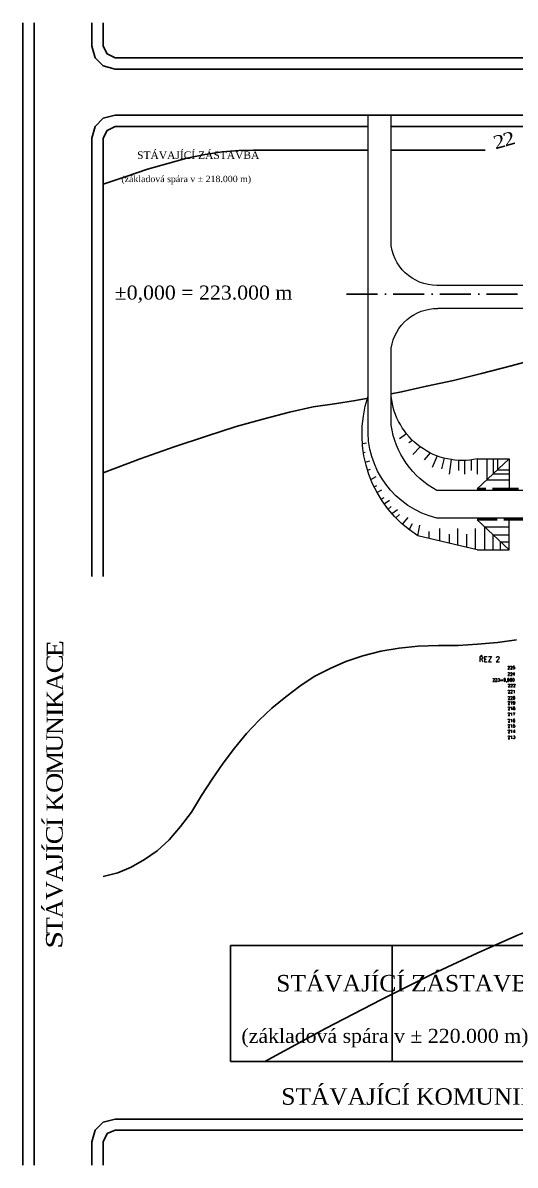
# Model space of a CAD drawing. Header units: millimetres. Extents: x -3518363 to 3223740, y -1530229 to 774657.
# Drawn here: x 190059 to 275497, y -1094644 to -896481 of the extents above; entities that cross this region are included whole.
import ezdxf

# ---------------------------------------------------------------- set-up
doc = ezdxf.new("R2010")
doc.units = ezdxf.units.MM
doc.header["$LTSCALE"] = 15
doc.header["$MEASUREMENT"] = 0
doc.linetypes.add('ACAD_ISO02W100', pattern=[15, 12, -3])
doc.linetypes.add('ACAD_ISO10W100', pattern=[18, 12, -3, 0, -3])
doc.layers.get('0').update_dxf_attribs({"linetype": 'CONTINUOUS'})
for name, color, linetype, lineweight in [('cesty', 7, 'CONTINUOUS', 15), ('pažení', 220, 'ACAD_ISO02W100', 30), ('texty', 255, 'CONTINUOUS', 15)]:
    doc.layers.add(name, color=color, linetype=linetype, lineweight=lineweight)
doc.layers.add('svahovaní', color=7, linetype='CONTINUOUS', lineweight=15, true_color=0xe3331c)
doc.layers.add('ŘEZ čerch', color=10, linetype='ACAD_ISO10W100')
doc.styles.add('romans', font='romans.shx')
doc.styles.add('TIMESNEWROMAN', font='times.ttf')

msp = doc.modelspace()

# ---------------------------------------------------------------- linework, layer by layer
for p, q in [((206107.585, -912503.744), (354402.304, -912503.744)), ((206107.585, -914484.091), (249981.185, -914484.091)), ((253981.185, -914484.091), (328981.185, -914484.091)), ((268115.664, -918547.656), (270301.767, -918547.656)), ((206107.585, -1086645.872), (354402.304, -1086645.872)), ((206107.585, -1088600.501), (354402.304, -1088600.501))]:
    msp.add_line(p, q)
at = {"elevation": 0}
for points in [[(190059.04, -896480.916), (190059.04, -992540.702), (190161.918, -992540.702)], [(192039.387, -896480.916), (192039.387, -992540.702), (192142.265, -992540.702)], [(202044.014, -896480.916), (202044.014, -900544.482), (202584.106, -902524.829), (204024.361, -903939.359), (206107.585, -904505.176), (354299.433, -904505.176), (356279.78, -903939.359), (357720.041, -902524.829), (358260.127, -900544.482), (358260.127, -896480.916), (358363.011, -896480.916)], [(204024.361, -896480.916), (204024.361, -900544.482), (204667.331, -901856.14), (206107.585, -902524.829), (354299.433, -902524.829), (355611.092, -901856.14), (356279.78, -900544.482), (356279.78, -896480.916), (356382.664, -896480.916)], [(206107.585, -912503.744), (204024.361, -913043.843), (202584.106, -914484.091), (202044.014, -916464.438), (202146.885, -916464.438)], [(206107.585, -914484.091), (204667.331, -915152.779), (204024.361, -916464.438), (204127.238, -916464.438)], [(202044.014, -992540.702), (202044.014, -916464.438), (202146.885, -916464.438)], [(204024.361, -992540.702), (204024.361, -916464.438), (204127.238, -916464.438)], [(204024.361, -924462.98), (207985.061, -923151.321), (211714.289, -921839.662), (215237.768, -920862.361), (218529.774, -919962.186), (221718.909, -919319.216), (224676.571, -918882.014), (227531.362, -918650.527), (230077.526, -918547.656), (249981.185, -918547.656)], [(253981.185, -918547.656), (268218.536, -918547.656)], [(274828.278, -955994.253), (280203.503, -954554.006), (292521.46, -948110.689)], [(253981.185, -960831.197), (255796.347, -960495.047), (260091.392, -959492.028), (264823.645, -958514.7), (269658.796, -957305.912), (274828.278, -955994.253), (274931.149, -955994.253)], [(204024.361, -974537.528), (210402.63, -972119.965), (216317.954, -970036.734), (221924.658, -968159.258), (227094.14, -966513.268), (231929.278, -965201.609), (236327.2, -963992.821), (240416.49, -963118.365), (244145.718, -962578.265), (247772.074, -962012.474), (249981.185, -961585.382)], [(190059.04, -1094644.427), (190059.04, -992540.702), (190161.918, -992540.702)], [(192039.387, -1094644.427), (192039.387, -992540.702), (192142.265, -992540.702)], [(204024.361, -1044595.597), (206544.807, -1043926.909), (208859.498, -1042949.594), (211174.19, -1041612.218), (213360.292, -1040094.803), (215443.517, -1038217.327), (217423.864, -1035902.636), (219301.34, -1033382.203), (221050.221, -1030527.399), (222927.69, -1027672.621), (224805.166, -1024920.702), (226785.513, -1022297.384), (228868.738, -1019776.937), (231054.841, -1017462.246), (233266.661, -1015379.028), (235684.23, -1013398.668), (238101.799, -1011546.923), (240622.245, -1009900.907), (243374.158, -1008460.659), (246126.071, -1007251.871), (249083.733, -1006274.556), (252169.99, -1005502.984), (255359.125, -1004962.898), (258651.138, -1004628.553), (262174.617, -1004499.965), (265595.218, -1004499.965), (268990.108, -1004294.209), (272410.703, -1003959.865), (275702.709, -1003522.637)], [(232057.873, -1076641.252), (242602.592, -1070931.671), (252272.868, -1065890.778), (261068.706, -1061492.868), (268887.224, -1057866.518), (275805.58, -1054805.972), (281849.519, -1052388.397), (286916.129, -1050613.805), (291211.155, -1049636.49), (294837.518, -1048864.931), (298335.279, -1047990.487), (301755.887, -1047218.915), (304945.022, -1046344.484), (308031.273, -1045470.041), (310886.063, -1044467.008), (313637.97, -1043592.565), (313740.841, -1043592.565)], [(226116.825, -1076641.252), (226116.825, -1056554.859), (284164.197, -1056554.859), (284164.197, -1076641.252), (254150.344, -1076641.252), (254150.344, -1056554.859), (254150.344, -1076641.252), (226116.825, -1076641.252), (226219.703, -1076641.252)], [(206107.585, -1086645.872), (204024.361, -1087185.965), (202584.106, -1088600.501), (202044.014, -1090580.855), (202146.885, -1090580.855)], [(206107.585, -1088600.501), (204667.331, -1089166.319), (204024.361, -1090580.855), (204127.238, -1090580.855)], [(202044.014, -1094644.427), (202044.014, -1090580.855), (202146.885, -1090580.855)], [(204024.361, -1094644.427), (204024.361, -1090580.855), (204127.238, -1090580.855)]]:
    msp.add_lwpolyline(points, dxfattribs=at)
at = {"layer": 'cesty', "linetype": 'ByBlock', "extrusion": (1.93959e-16, -3.39308e-16, -1)}
for p, q in [((249981.185, -961263.393), (249981.185, -912503.744)), ((253981.185, -935184.723), (253981.185, -912503.744)), ((284931.185, -942023.393), (262699.552, -942023.393)), ((284931.185, -946023.393), (262091.185, -946023.393)), ((253981.185, -961263.393), (253981.185, -952892.063)), ((249981.185, -966263.393), (249981.185, -961263.393)), ((253981.185, -966263.393), (253981.185, -961263.393)), ((268931.185, -972123.393), (274431.185, -972123.393)), ((274431.185, -972123.393), (268931.185, -977333.393)), ((274431.185, -972123.393), (274431.185, -977333.393)), ((292931.185, -977623.393), (261931.185, -977623.393)), ((282361.185, -982423.393), (261931.185, -982423.393)), ((274431.185, -987923.393), (268931.185, -982723.393)), ((274431.185, -987923.393), (274431.185, -982423.393)), ((268931.185, -987923.393), (258609.978, -985475.5)), ((268931.185, -987923.393), (274431.185, -987923.393))]:
    msp.add_line(p, q, dxfattribs=at)
for centre, radius, start, end in [((-261996.185, -933943.393), 8110.556, 265.02492317, 351.19621357), ((-261996.185, -954133.393), 8110.556, 8.80378643, 90.67112825), ((-269804.426, -967842.351), 20886.445, 302.40952397, 18.36002892), ((-266319.63, -959998.318), 12403.131, 257.8450583, 354.14585678), ((-265665.332, -967163.67), 15709.964, 283.75041491, 3.285201), ((-269251.3, -964038.801), 15431.306, 298.31819504, 351.71130566)]:
    msp.add_arc(centre, radius, start, end, dxfattribs=at)
at = {"layer": 'pažení', "linetype": 'ACAD_ISO02W100', "ltscale": 25, "extrusion": (1.93959e-16, -3.39308e-16, -1)}
for p, q in [((292931.185, -977333.393), (268931.185, -977333.393)), ((306141.185, -982723.393), (268931.185, -982723.393))]:
    msp.add_line(p, q, dxfattribs=at)
at = {"layer": 'svahovaní', "color": 0, "extrusion": (1.93959e-16, -3.39308e-16, -1)}
for p, q in [((256656.594, -967774.138), (255420.214, -968642.86)), ((257700.631, -968917.426), (257031.185, -969333.393)), ((248979.211, -969440.475), (249671.185, -969333.393)), ((249160.473, -971015.8), (249481.185, -970953.393)), ((259010.728, -970019.176), (257751.185, -971353.393)), ((249482.486, -972665.457), (250261.185, -972463.393)), ((260718.427, -971064.671), (259681.185, -972303.393)), ((261946.747, -971605.02), (261071.185, -973593.393)), ((263168.015, -971994.358), (262711.185, -973873.393)), ((264384.299, -972249.528), (264021.185, -974763.393)), ((265641.185, -972382.879), (265641.185, -974113.393)), ((266720.589, -972394.966), (266720.589, -974763.393)), ((267838.071, -972308.151), (267838.071, -974113.393)), ((268931.185, -972123.393), (268931.185, -974763.393)), ((270581.185, -972123.393), (270581.185, -975770.393)), ((271681.185, -972123.393), (271681.185, -974728.393)), ((272421.185, -972123.393), (272421.185, -974027.411)), ((249873.741, -974088.261), (250381.185, -973883.393)), ((271681.185, -974728.393), (274431.185, -974728.393)), ((272421.185, -974027.411), (274431.185, -974027.411)), ((250445.694, -975683.465), (251401.185, -975193.393)), ((251017.814, -976969.606), (251471.185, -976733.393)), ((270581.185, -975770.393), (274431.185, -975770.393)), ((251519.756, -977937.618), (252361.185, -977473.393)), ((252227.903, -979125.499), (252751.185, -978793.393)), ((252780.216, -979942.758), (253671.185, -979303.393)), ((253437.691, -980818.235), (253991.185, -980373.393)), ((254095.366, -981607.126), (255081.185, -980883.393)), ((254796.27, -982368.15), (255431.185, -981783.393)), ((255941.776, -983465.108), (256951.185, -982303.393)), ((257104.604, -984424.212), (257691.185, -983353.393)), ((258609.978, -985475.5), (258981.185, -983593.393)), ((260548.377, -985935.232), (260548.377, -984743.393)), ((262411.185, -986377.036), (262411.185, -984203.393)), ((265551.185, -987121.754), (265551.185, -984203.393)), ((268601.185, -987845.126), (268601.185, -984203.393)), ((270211.185, -987923.393), (270211.185, -983933.574)), ((270211.185, -983933.574), (274431.185, -983933.574)), ((264081.185, -986773.112), (264081.185, -985203.393)), ((267131.185, -987496.484), (267131.185, -985203.393)), ((271681.185, -987923.393), (271681.185, -985323.393)), ((271681.185, -985323.393), (274431.185, -985323.393)), ((272951.185, -987923.393), (272951.185, -986524.12)), ((272951.185, -986524.12), (274431.185, -986524.12))]:
    msp.add_line(p, q, dxfattribs=at)
at = {"layer": 'ŘEZ čerch', "linetype": 'ACAD_ISO10W100', "ltscale": 30, "extrusion": (1.93959e-16, -3.39308e-16, -1)}
msp.add_line((246228.994, -943553.393), (300168.994, -943553.393), dxfattribs=at)

# ---------------------------------------------------------------- texts
at = {"attachment_point": 7, "style": 'TIMESNEWROMAN'}
for s, insert, char_height, width, rotation in [('\\W1.16;2', (273773.719, -917955.964), 2289.8356, 3047.34523, 15.80019522), ('\\W1.16;2', (272076.359, -918444.654), 2289.8356, 3047.34523, 15.80019522), ('\\W1.09;E', (197079.378, -1006480.102), 2863.0542, 4188.81108, 89.90041137), ('\\W1.14;C', (197053.791, -1009334.88), 2863.0542, 4490.01155, 89.90041137), ('\\W1.04;A', (197053.699, -1012421.222), 2863.0542, 4592.75863, 89.90041137), ('\\W1.03;K', (197053.699, -1015481.585), 2863.0542, 4572.93372, 89.90041137), ('\\W1.19;I', (197053.791, -1016921.977), 2863.0542, 3142.16769, 89.90041137), ('\\W1.02;N', (197053.791, -1019982.353), 2863.0542, 4557.723, 89.90041137), ('\\W1.04;U', (197028.243, -1023068.603), 2863.0542, 4588.46559, 89.90041137), ('\\W1.07;M', (197028.158, -1026900.578), 2863.0542, 5402.24811, 89.90041137), ('\\W1.13;O', (197028.282, -1030089.621), 2863.0542, 4720.52411, 89.90041137), ('\\W1.03;K', (197028.452, -1033278.625), 2863.0542, 4572.93372, 89.90041137), ('\\W1.19;Í', (197028.498, -1036030.715), 2863.0542, 3142.16769, 89.90041137), ('\\W1.14;C', (197002.695, -1038988.259), 2863.0542, 4490.01155, 89.90041137), ('\\W1.19;Í', (197002.65, -1040531.378), 2863.0542, 3142.16769, 89.90041137), ('\\W1.09;J', (197002.695, -1042280.474), 2863.0542, 3226.50001, 89.90041137), ('\\W1.04;A', (197002.82, -1045469.478), 2863.0542, 4592.75863, 89.90041137), ('\\W1.05;V', (197002.996, -1048658.535), 2863.0542, 4599.96906, 89.90041137), ('\\W1.04;Á', (196977.318, -1051822.082), 2863.0542, 4592.75863, 89.90041137), ('\\W1.12;T', (196977.357, -1054574.12), 2863.0542, 4225.10236, 89.90041137), ('\\W1.28;S', (196977.403, -1057094.828), 2863.0542, 4219.3343, 89.90041137)]:
    msp.add_mtext(s, dxfattribs=dict(at, insert=insert, char_height=char_height, width=width, rotation=rotation))
for s, insert, char_height, width in [('\\W1.02;STÁVAJÍCÍ\\~ZÁSTAVBA', (209890.626, -920110.497), 1293.94102, 21321.5671), ('{\\W1.03;(základová\\~spára\\~v\\~±\\~218.000\\~m)}', (207159.21, -924469.138), 1099.86018, 22340.96115), ('{\\W1.03;±\\fTimes New Roman|b0|i0|c238|p18;0,000 =\\fTimes New Roman|b0|i0|c0|p18;\\~2\\fTimes New Roman|b0|i0|c238|p18;23\\fTimes New Roman|b0|i0|c0|p18;.000\\~m}', (206004.708, -945062.778), 2433.709411, 49434.83592), ('\\W1.02;STÁVAJÍCÍ\\~ZÁSTAVBA', (234038.227, -1064578.988), 2863.1607, 47179.17747), ('\\W1.03;(základová\\~spára\\~v\\~±\\~220.000\\~m)', (227994.301, -1074223.546), 2433.70941, 49434.83592), ('\\W1.02;STÁVAJÍCÍ\\~KOMUNIKACE', (234912.664, -1084228.133), 2863.1607, 53670.5873)]:
    msp.add_mtext(s, dxfattribs=dict(at, insert=insert, char_height=char_height, width=width))
at = {"layer": 'texty', "ltscale": 20, "extrusion": (1.93959e-16, -3.39308e-16, -1), "style": 'romans', "text_generation_flag": 2}
for s, height, p in [('ŘEZ 2', 890.0917, (-269208.994, -1007313.393)), ('225', 514.897, (-274163.307, -1008585.584)), ('223=0,000', 514.897, (-271543.307, -1010735.584)), ('224', 514.897, (-274163.307, -1009705.584)), ('221', 514.897, (-274193.307, -1012755.584)), ('222', 514.897, (-274233.307, -1011695.584)), ('220', 514.897, (-274193.307, -1013855.584)), ('219', 514.897, (-274193.307, -1014705.584)), ('218', 514.897, (-274193.307, -1015665.584)), ('217', 514.897, (-274193.307, -1016665.584)), ('216', 514.897, (-274193.307, -1017785.584)), ('215', 514.897, (-274193.307, -1018705.584)), ('214', 514.897, (-274193.307, -1019665.584)), ('213', 514.897, (-274193.307, -1020665.584))]:
    msp.add_text(s, height=height, dxfattribs=at).set_placement(p)

doc.saveas('drawing.dxf')
